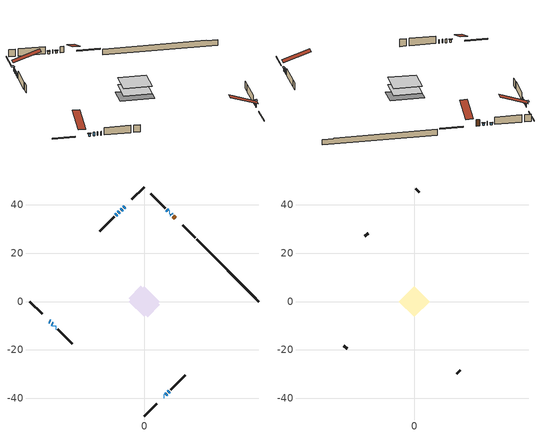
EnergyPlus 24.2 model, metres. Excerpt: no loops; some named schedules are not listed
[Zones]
conditioned space
 floor adiabatic (AdiabaticFloorConstruction): -6.39,0 0,6.39 6.39,0 0,-6.39 z0.61
 floor foundation (Slab1 construction): -6.4,1.36 -1.36,6.4 6.4,-1.36 1.36,-6.4 z-1.37
 wall outside (RimJoist1 construction): 0,-47.26 5.16,-42.1 / -47.26,0 -42.1,-5.16 / 0,47.26 -5.16,42.1 / 21,26.26 15.84,31.42 z0.61:0.91
 wall outside (AdiabaticWallConstruction 1): 12.89,34.37 12.07,35.19 z0.61:2.64
 wall outside (AdiabaticWallConstruction): -8.11,39.15 -8.47,38.79 / 8.85,-38.41 9.21,-38.05 z0.61:2.14; 11.42,35.84 11.14,36.12 z0.61:1.17; -39.15,-8.11 -38.82,-8.44 z0.61:1.3; -38.17,-9.09 -37.84,-9.42 / -37.18,-10.08 -37.11,-10.15 / 8.11,-39.15 8.19,-39.06 / 10.49,36.77 10.41,36.84 / -36.45,-10.81 -36.37,-10.89 / 9.87,-37.39 10.24,-37.02 / -10.23,37.03 -10.64,36.62 / -11.29,35.96 -11.72,35.54 z0.61:1.83; -9.13,38.13 -9.58,37.68 z0.61:1.45; 9.76,37.5 9.36,37.9 z0.61:1.22
 wall outside (Wall1 construction): 10.9,-36.36 16.86,-30.4 / -35.71,-11.54 -29.75,-17.51 / -12.38,34.88 -18.34,28.92 / 8.71,38.55 2.74,44.51 z0.61:3.05
 wall foundation (FoundationWall1 construction): 21.65,25.6,-1.37 21.65,25.6,0.61 44.7,2.56,0.61 44.7,2.56,0.46 47.26,0,0.46 47.26,0,-1.37
 window (WindowConstruction 8): -8.11,39.15 -8.47,38.79 z0.61:2.13
 window (WindowConstruction 5): 11.41,35.84 11.14,36.11 z0.61:1.17
 window (WindowConstruction 6): -39.15,-8.11 -38.82,-8.44 z0.61:1.3
 window (WindowConstruction 7): -38.17,-9.09 -37.84,-9.42 z0.61:1.83
 window (WindowConstruction 10): -37.18,-10.08 -37.11,-10.15 z0.61:1.83
 window (WindowConstruction 11): 8.11,-39.15 8.19,-39.07 z0.61:1.83
 window (WindowConstruction 12): 10.49,36.77 10.42,36.84 z0.61:1.83
 window (WindowConstruction 13): -36.45,-10.81 -36.37,-10.89 z0.61:1.83
 window (WindowConstruction 9): 8.85,-38.41 9.21,-38.05 z0.61:2.13
 window (WindowConstruction): -9.13,38.13 -9.58,37.68 z0.61:1.45
 window (WindowConstruction 1): 9.87,-37.39 10.24,-37.02 z0.61:1.83
 window (WindowConstruction 2): -10.23,37.02 -10.64,36.62 z0.61:1.83
 window (WindowConstruction 3): -11.3,35.96 -11.72,35.54 z0.61:1.83
 window (WindowConstruction 4): 9.76,37.5 9.36,37.89 z0.61:1.22
 door (Door): 12.89,34.37 12.07,35.19 z0.61:2.64
 ceiling adiabatic (AdiabaticFloorConstruction): 0,-6.39 6.39,0 0,6.39 -6.39,0 z0.61
attic - vented
 floor to conditioned space (Floor1 construction Reversed): -6.39,0 0,6.39 6.39,0 0,-6.39 z3.05
 wall outside (Wall2 construction): 17.52,-29.74 18.95,-28.31 / -29.09,-18.16 -27.66,-19.6 / -19,28.26 -20.43,26.83 / 2.09,45.17 0.66,46.6 z0.61:3.05
 roof outside (Roof1 construction): 7.46,-39.8,3.05 1.23,-33.58,5.98 -0.41,-35.22,5.98 5.82,-41.44,3.05; -39.8,-7.46,3.05 -33.58,-1.23,5.98 -35.22,0.41,5.98 -41.44,-5.82,3.05; -7.46,39.8,3.05 -1.23,33.58,5.98 0.41,35.22,5.98 -5.82,41.44,3.05; 13.54,33.72,3.05 7.32,27.49,5.98 8.96,25.85,5.98 15.18,32.08,3.05
shading: -8.68,38.58 -7.9,39.36 -8.55,40 -9.33,39.22 z2.43; 10.93,36.33 11.63,35.63 11.73,35.74 11.04,36.43 z1.47; -38.61,-8.65 -39.36,-7.9 -39.46,-8.01 -38.72,-8.75 z1.59; 9.42,-37.84 8.64,-38.62 9.07,-39.05 9.85,-38.27 z2.43; -9.9,37.36 -8.8,38.46 -8.91,38.56 -10.01,37.46 z1.91; 9.26,38 9.86,37.39 10.3,37.83 9.69,38.43 z1.37
[Building]
Building 1: Terrain=Suburbs
[Site:Location]
Windsor AP_ON: Latitude {deg}=42.28; Longitude {deg}=-82.96; Time Zone {hr}=-5; Elevation {m}=190; Keep Site Location Information=Yes
[Site:GroundTemperature:Shallow]
6.34957, 4.46684, 4.31606, 5.20952, 8.79623, 12.3662, 15.4612, 17.4219, 17.5884, 15.9938, 12.9777, 9.51722
[Site:WaterMainsTemperature]
Calculation Method=Schedule; Temperature Schedule=mains temperature schedule
[Material] Roughness=Rough; Thermal Absorptance=0.9
Name | Thickness {m} | Conductivity {W/m-K} | Density {kg/m3} | Specific Heat {J/kg-K} | Solar Absorptance | Visible Absorptance
asphalt or fiberglass shingles | 0.00635 | 0.162714 | 1121.4 | 1465.45 | 0.4 | 0.4
ceiling loosefill ins | 0.254 | 0.0480833 | 16.02 | 1046.75 | 0.7 | 0.7
ceiling stud and cavity | 0.1397 | 0.605613 | 65.682 | 1177.47 | 0.7 | 0.7
concrete 4.0 in. | 0.1016 | 1.803125 | 2242.8 | 837.4 | 0.7 | 0.7
concrete 8.0 in. | 0.2032 | 1.803125 | 2242.8 | 837.4 | 0.7 | 0.7
door material | 0.04445 | 0.053851 | 512.64 | 1214.23 | 0.7 | 0.7
floor covering | 0.0127 | 0.0433444 | 54.468 | 1339.84 | 0.6 | 0.6
floor rigid ins; wall rigid ins | 0.512978 | 0.029427 | 32.04 | 1214.23 | 0.7 | 0.7
floor stud and cavity | 0.1397 | 1.75129 | 37.0049 | 1207.88 | 0.7 | 0.7
furniture material conditioned space 1 | 0.1524 | 0.115458 | 640.8 | 1214.23 | 0.6 | 0.6
gypsum board | 0.0127 | 0.160291 | 801 | 837.4 | 0.6 | 0.6
osb sheathing 0.5 in. | 0.0127 | 0.115458 | 512.64 | 1214.23 | 0.7 | 0.7
osb sheathing 0.75 in. | 0.01905 | 0.115458 | 512.64 | 1214.23 | 0.7 | 0.7
rim joist stud and cavity | 0.0508 | 0.194335 | 50.32683 | 1063.81 | 0.6 | 0.6
wall stud and cavity | 0.1397 | 0.0924691 | 139.0536 | 1170.24 | 0.7 | 0.7
wall stud and cavity 1 | 0.0889 | 6.1454 | 50.32683 | 1063.81 | 0.6 | 0.6
wall stud and cavity 2 | 0.0889 | 0.380278 | 52.3479 | 1209.89 | 0.7 | 0.7
wall stud and cavity 3 | 0.0889 | 0.391764 | 83.0341 | 1211.67 | 0.7 | 0.7
wood siding | 0.0254 | 0.102417 | 544.68 | 1172.36 | 0.4 | 0.4
wood siding 1 | 0.00254 | 0.102417 | 544.68 | 1172.36 | 0.4 | 0.4
wood siding 2; wood siding 3; wood siding 4 | 0.0254 | 0.102417 | 544.68 | 1172.36 | 0.7 | 0.7
[WindowMaterial:SimpleGlazingSystem]
Name | U-Factor {W/m2-K} | Solar Heat Gain Coefficient
WindowMaterial | 3.125739 | 0.46
WindowMaterial 1 | 3.13482 | 0.38
WindowMaterial 10 | 3.14618 | 0.47
WindowMaterial 11 | 3.08145 | 0.24
WindowMaterial 2 | 3.10814 | 0.44
WindowMaterial 3 | 3.08429 | 0.63
WindowMaterial 4 | 3.1405 | 0.39
WindowMaterial 5 | 3.13539 | 0.52
WindowMaterial 6 | 3.128578 | 0.38
WindowMaterial 7 | 3.11893 | 0.46
WindowMaterial 8 | 3.10132 | 0.61
WindowMaterial 9 | 3.1212 | 0.35
[Construction]
AdiabaticFloorConstruction: floor stud and cavity, floor rigid ins, osb sheathing 0.75 in., floor covering
AdiabaticWallConstruction: wood siding 3, wall rigid ins, wall stud and cavity 2, gypsum board
AdiabaticWallConstruction 1: wood siding 4, wall rigid ins, wall stud and cavity 2, gypsum board
Door: door material
Floor1 construction Reversed: gypsum board, ceiling stud and cavity, ceiling loosefill ins
FoundationWall1 construction: concrete 8.0 in.
furniture construction conditioned space 1: furniture material conditioned space 1
PartitionWallConstruction: gypsum board, wall stud and cavity 3, gypsum board
RimJoist1 construction: wood siding 2, rim joist stud and cavity
Roof1 construction: asphalt or fiberglass shingles
Slab1 construction: concrete 4.0 in.
Wall1 construction: wood siding, osb sheathing 0.5 in., wall stud and cavity, gypsum board
Wall2 construction: wood siding 1, wall stud and cavity 1
WindowConstruction: WindowMaterial
WindowConstruction 1: WindowMaterial 1
WindowConstruction 10; WindowConstruction 12: WindowMaterial 9
WindowConstruction 11: WindowMaterial 10
WindowConstruction 13: WindowMaterial 11
WindowConstruction 2: WindowMaterial 2
WindowConstruction 3: WindowMaterial 3
WindowConstruction 4: WindowMaterial 4
WindowConstruction 5: WindowMaterial 5
WindowConstruction 6: WindowMaterial 6
WindowConstruction 7: WindowMaterial 7
WindowConstruction 8; WindowConstruction 9: WindowMaterial 8
[Zone] Multiplier=1; Part of Total Floor Area=Yes
Name | Volume {m3}
attic - vented | 38.8565
conditioned space | 373.9
[Space]
Name | Zone | Volume {m3}
attic - vented 1 | attic - vented | 38.8565
conditioned space 1 | conditioned space | 373.9
[ZoneInfiltration:EffectiveLeakageArea]
infil attic - vented 1: Zone or Space=attic - vented 1; Schedule=Always On Discrete; Effective Air Leakage Area {cm2}=3627.11; Stack Coefficient=0.000373517; Wind Coefficient=1.3058e-05
[ZoneMixing]
whole house fan mix: Zone or Space=attic - vented; Schedule=Always On Continuous; Design Flow Rate Calculation Method=Flow/Zone; Design Flow Rate {m3/s}=0; Source Zone or Space=conditioned space
[SurfaceProperty:ExposedFoundationPerimeter]
Slab1: Exposed Perimeter Calculation Method=TotalExposedPerimeter; Total Exposed Perimeter {m}=36.21
[InternalMass] Zone or ZoneList=conditioned space; Space or SpaceList=conditioned space 1
Name | Construction | Surface Area {m2}
furniture mass conditioned space 1 | furniture construction conditioned space 1 | 63.96
partition wall mass | PartitionWallConstruction | 159.9
[Lights]
interior lighting: Zone or ZoneList or Space or SpaceList=conditioned space 1; Schedule=interior lighting schedule; Design Level Calculation Method=LightingLevel; Lighting Level {W}=343.2; Return Air Fraction=0; Fraction Radiant=0.6; Fraction Visible=0.2; Fraction Replaceable=1
[People]
occupants: Zone or ZoneList or Space or SpaceList=conditioned space 1; Number of People Schedule=occupants schedule; Number of People Calculation Method=People; Number of People=3; Fraction Radiant=0.314171; Sensible Heat Fraction=0.56303; Activity Level Schedule=occupants activity schedule; Carbon Dioxide Generation Rate {m3/s-W}=0; Enable ASHRAE 55 Comfort Warnings=No; Mean Radiant Temperature Calculation Type=EnclosureAveraged
[ElectricEquipment] Zone or ZoneList or Space or SpaceList=conditioned space 1; Design Level Calculation Method=EquipmentLevel
Name | Schedule | Design Level {W} | Fraction Latent | Fraction Radiant | Fraction Lost
clothes dryer | clothes dryer schedule | 140.772 | 0.015 | 0.081 | 0.85
clothes washer | clothes washer schedule | 32.1985 | 0.03 | 0.162 | 0.7
cooking range | cooking range schedule | 215.147 | 0.08 | 0.432 | 0.2
dishwasher | dishwasher schedule | 66.8632 | 0.3 | 0.18 | 0.4
fridge | fridge schedule | 72.9452 | 0 | 0.6 | 0
mech vent bath fan 0 | mech vent bath fan 0 schedule | 25.1 | 0 | 0 | 1
mech vent bath fan 1 | mech vent bath fan 1 schedule | 25.1 | 0 | 0 | 1
mech vent house fan | mech vent house fan schedule | 0 | 0 | 0 | 1
mech vent house fan cfis | mech vent house fan cfis schedule | 0 | 0 | 0 | 0
mech vent range fan 0 | mech vent range fan 0 schedule | 57 | 0 | 0 | 1
misc plug loads | misc plug loads schedule | 494.7 | 0.045 | 0.513 | 0.1
whole house fan | Always On Discrete | 0 | 0 | 0 | 1
[OtherEquipment] Zone or ZoneList or Space or SpaceList=conditioned space 1; Design Level Calculation Method=EquipmentLevel
Name | Fuel Type | Schedule | Design Level {W} | Fraction Latent | Fraction Radiant | Fraction Lost
clothes dryer 1 | Electricity | clothes dryer schedule | 0 | 0.015 | 0.081 | 0.85
cooking range 1 | Electricity | cooking range schedule | 0 | 0.08 | 0.432 | 0.2
general water use latent | None | general water use schedule | 62.594 | 1 | 0 | 0
general water use sensible | None | general water use schedule | -61.6891 | 0 | 0.6 | 0
mech vent house fan latent load | None | Always On Discrete | 0 | 1 | 0 | 0
mech vent house fan sensible load | None | Always On Discrete | 0 | 0 | 0 | 0
water heater energy adjustment1 | NaturalGas | Always On Discrete | 0.01 | 0 | 0 | 1
[ZoneInfiltration:DesignFlowRate] Zone or ZoneList or Space or SpaceList=conditioned space 1; Schedule=Always On Discrete; Design Flow Rate Calculation Method=Flow/Zone; Design Flow Rate {m3/s}=0
infil flow; natural vent flow; whole house fan flow
[AvailabilityManager:Scheduled]
furnace airloop Availability Manager: Schedule=Always On Discrete
[Foundation:Kiva]
Foundation Kiva 1: Initial Indoor Air Temperature {C}=18; Wall Height Above Grade {m}=0.609996; Wall Depth Below Slab {m}=0.2032
[Foundation:Kiva:Settings]
Soil Conductivity {W/m-K}=0.849921; Soil Density {kg/m3}=1842.3; Soil Specific Heat {J/kg-K}=418.7; Ground Solar Absorptivity=0.9; Ground Thermal Absorptivity=0.9; Ground Surface Roughness {m}=0.03; Far-Field Width {m}=40; Deep-Ground Boundary Condition=ZeroFlux; Deep-Ground Depth {m}=40; Minimum Cell Dimension {m}=0.2; Maximum Cell Growth Coefficient=3; Simulation Timestep=Timestep
[Exterior:Lights]
exterior lighting: Schedule=exterior lighting schedule; Design Level {W}=75.6
[EnergyManagementSystem:GlobalVariable]
furnace_airloop_Fan_RTF
infil_program_Qfan
infil_program_Qinf
natural_vent_program_Qnv
natural_vent_program_Qwhf
[EnergyManagementSystem:Sensor]
Name | Output:Variable or Output:Meter Index Key | Output:Variable or Output:Meter
airflow_gain | infil flow | Infiltration Sensible Heat Gain Energy
airflow_gain_1 | natural vent flow | Infiltration Sensible Heat Gain Energy
airflow_gain_2 | whole house fan flow | Infiltration Sensible Heat Gain Energy
airflow_loss | infil flow | Infiltration Sensible Heat Loss Energy
airflow_loss_1 | natural vent flow | Infiltration Sensible Heat Loss Energy
airflow_loss_2 | whole house fan flow | Infiltration Sensible Heat Loss Energy
clg_load_cond |  | Cooling:EnergyTransfer:Zone:CONDITIONED SPACE
clg_sp_s; clg_sp_s_1 | cooling setpoint | Schedule Value
clothes_dryer_exhaust_0_sch_s | clothes dryer exhaust 0 schedule | Schedule Value
cool_season | cooling season schedule | Schedule Value
htg_load_cond |  | Heating:EnergyTransfer:Zone:CONDITIONED SPACE
htg_sp_s; htg_sp_s_1 | heating setpoint | Schedule Value
ig_ee_conv | clothes dryer | Electric Equipment Convective Heating Energy
ig_ee_conv_2 | cooking range | Electric Equipment Convective Heating Energy
ig_ee_conv_4 | fridge | Electric Equipment Convective Heating Energy
ig_ee_conv_5 | misc plug loads | Electric Equipment Convective Heating Energy
ig_ee_conv_6 | whole house fan | Electric Equipment Convective Heating Energy
ig_ee_rad | clothes dryer | Electric Equipment Radiant Heating Energy
ig_ee_rad_2 | cooking range | Electric Equipment Radiant Heating Energy
ig_ee_rad_4 | fridge | Electric Equipment Radiant Heating Energy
ig_ee_rad_5 | misc plug loads | Electric Equipment Radiant Heating Energy
ig_ee_rad_6 | whole house fan | Electric Equipment Radiant Heating Energy
ig_lgt_conv | interior lighting | Lights Convective Heating Energy
ig_lgt_rad | interior lighting | Lights Radiant Heating Energy
ig_lgt_vis | interior lighting | Lights Visible Radiation Heating Energy
ig_oe_conv | clothes dryer 1 | Other Equipment Convective Heating Energy
ig_oe_conv_1 | cooking range 1 | Other Equipment Convective Heating Energy
ig_oe_conv_2 | general water use latent | Other Equipment Convective Heating Energy
ig_oe_conv_3 | general water use sensible | Other Equipment Convective Heating Energy
ig_oe_conv_4 | water heater energy adjustment1 | Other Equipment Convective Heating Energy
ig_oe_rad | clothes dryer 1 | Other Equipment Radiant Heating Energy
ig_oe_rad_1 | cooking range 1 | Other Equipment Radiant Heating Energy
ig_oe_rad_2 | general water use latent | Other Equipment Radiant Heating Energy
ig_oe_rad_3 | general water use sensible | Other Equipment Radiant Heating Energy
ig_oe_rad_4 | water heater energy adjustment1 | Other Equipment Radiant Heating Energy
ig_ppl_conv | occupants | People Convective Heating Energy
ig_ppl_rad | occupants | People Radiant Heating Energy
im_conv | furniture mass conditioned space 1 | Surface Inside Face Convection Heat Gain Energy
im_conv_1 | partition wall mass | Surface Inside Face Convection Heat Gain Energy
im_ig | furniture mass conditioned space 1 | Surface Inside Face Internal Gains Radiation Heat Gain Energy
im_ig_1 | partition wall mass | Surface Inside Face Internal Gains Radiation Heat Gain Energy
im_lgt | furniture mass conditioned space 1 | Surface Inside Face Lights Radiation Heat Gain Energy
im_lgt_1 | partition wall mass | Surface Inside Face Lights Radiation Heat Gain Energy
im_sol | furniture mass conditioned space 1 | Surface Inside Face Solar Radiation Heat Gain Energy
im_sol_1 | partition wall mass | Surface Inside Face Solar Radiation Heat Gain Energy
im_surf | furniture mass conditioned space 1 | Surface Inside Face Net Surface Thermal Radiation Heat Gain Energy
im_surf_1 | partition wall mass | Surface Inside Face Net Surface Thermal Radiation Heat Gain Energy
mech_vent_bath_fan_0_sch_s | mech vent bath fan 0 schedule | Schedule Value
mech_vent_bath_fan_1_sch_s | mech vent bath fan 1 schedule | Schedule Value
mech_vent_range_fan_0_sch_s | mech vent range fan 0 schedule | Schedule Value
mv_conv | mech vent bath fan 0 | Electric Equipment Convective Heating Energy
mv_conv_1 | mech vent bath fan 1 | Electric Equipment Convective Heating Energy
mv_conv_2 | mech vent house fan | Electric Equipment Convective Heating Energy
mv_conv_3 | mech vent house fan cfis | Electric Equipment Convective Heating Energy
mv_conv_4 | mech vent range fan 0 | Electric Equipment Convective Heating Energy
mv_conv_5 | mech vent house fan latent load | Other Equipment Convective Heating Energy
mv_conv_6 | mech vent house fan sensible load | Other Equipment Convective Heating Energy
mv_rad | mech vent bath fan 0 | Electric Equipment Radiant Heating Energy
mv_rad_1 | mech vent bath fan 1 | Electric Equipment Radiant Heating Energy
mv_rad_2 | mech vent house fan | Electric Equipment Radiant Heating Energy
mv_rad_3 | mech vent house fan cfis | Electric Equipment Radiant Heating Energy
mv_rad_4 | mech vent range fan 0 | Electric Equipment Radiant Heating Energy
mv_rad_5 | mech vent house fan latent load | Other Equipment Radiant Heating Energy
mv_rad_6 | mech vent house fan sensible load | Other Equipment Radiant Heating Energy
natural_vent_s | natural vent schedule | Schedule Value
out_pb_s |  | Site Outdoor Air Barometric Pressure
out_wt_s |  | Site Outdoor Air Humidity Ratio
site_vw_s |  | Site Wind Speed
ss_back_out | Window1 | Surface Window Shortwave from Zone Back Out Window Heat Transfer Rate
ss_back_out_1 | Window10 | Surface Window Shortwave from Zone Back Out Window Heat Transfer Rate
ss_back_out_10 | Window4 | Surface Window Shortwave from Zone Back Out Window Heat Transfer Rate
ss_back_out_11 | Window6 | Surface Window Shortwave from Zone Back Out Window Heat Transfer Rate
ss_back_out_12 | Window8 | Surface Window Shortwave from Zone Back Out Window Heat Transfer Rate
ss_back_out_13 | Window9 | Surface Window Shortwave from Zone Back Out Window Heat Transfer Rate
ss_back_out_2 | Window11 | Surface Window Shortwave from Zone Back Out Window Heat Transfer Rate
ss_back_out_3 | Window12 | Surface Window Shortwave from Zone Back Out Window Heat Transfer Rate
ss_back_out_4 | Window13 | Surface Window Shortwave from Zone Back Out Window Heat Transfer Rate
ss_back_out_5 | Window15 | Surface Window Shortwave from Zone Back Out Window Heat Transfer Rate
ss_back_out_6 | Window16 | Surface Window Shortwave from Zone Back Out Window Heat Transfer Rate
ss_back_out_7 | Window18 | Surface Window Shortwave from Zone Back Out Window Heat Transfer Rate
ss_back_out_8 | Window2 | Surface Window Shortwave from Zone Back Out Window Heat Transfer Rate
ss_back_out_9 | Window3 | Surface Window Shortwave from Zone Back Out Window Heat Transfer Rate
ss_conv | Door1 | Surface Inside Face Convection Heat Gain Energy
ss_conv_1 | Window1 | Surface Inside Face Convection Heat Gain Energy
ss_conv_10 | Window3 | Surface Inside Face Convection Heat Gain Energy
ss_conv_11 | Window4 | Surface Inside Face Convection Heat Gain Energy
ss_conv_12 | Window6 | Surface Inside Face Convection Heat Gain Energy
ss_conv_13 | Window8 | Surface Inside Face Convection Heat Gain Energy
ss_conv_14 | Window9 | Surface Inside Face Convection Heat Gain Energy
ss_conv_2 | Window10 | Surface Inside Face Convection Heat Gain Energy
ss_conv_3 | Window11 | Surface Inside Face Convection Heat Gain Energy
ss_conv_4 | Window12 | Surface Inside Face Convection Heat Gain Energy
ss_conv_5 | Window13 | Surface Inside Face Convection Heat Gain Energy
ss_conv_6 | Window15 | Surface Inside Face Convection Heat Gain Energy
ss_conv_7 | Window16 | Surface Inside Face Convection Heat Gain Energy
ss_conv_8 | Window18 | Surface Inside Face Convection Heat Gain Energy
ss_conv_9 | Window2 | Surface Inside Face Convection Heat Gain Energy
ss_ig | Door1 | Surface Inside Face Internal Gains Radiation Heat Gain Energy
ss_ig_1 | Window1 | Surface Inside Face Internal Gains Radiation Heat Gain Energy
ss_ig_10 | Window3 | Surface Inside Face Internal Gains Radiation Heat Gain Energy
ss_ig_11 | Window4 | Surface Inside Face Internal Gains Radiation Heat Gain Energy
ss_ig_12 | Window6 | Surface Inside Face Internal Gains Radiation Heat Gain Energy
ss_ig_13 | Window8 | Surface Inside Face Internal Gains Radiation Heat Gain Energy
ss_ig_14 | Window9 | Surface Inside Face Internal Gains Radiation Heat Gain Energy
ss_ig_2 | Window10 | Surface Inside Face Internal Gains Radiation Heat Gain Energy
ss_ig_3 | Window11 | Surface Inside Face Internal Gains Radiation Heat Gain Energy
ss_ig_4 | Window12 | Surface Inside Face Internal Gains Radiation Heat Gain Energy
ss_ig_5 | Window13 | Surface Inside Face Internal Gains Radiation Heat Gain Energy
ss_ig_6 | Window15 | Surface Inside Face Internal Gains Radiation Heat Gain Energy
ss_ig_7 | Window16 | Surface Inside Face Internal Gains Radiation Heat Gain Energy
ss_ig_8 | Window18 | Surface Inside Face Internal Gains Radiation Heat Gain Energy
ss_ig_9 | Window2 | Surface Inside Face Internal Gains Radiation Heat Gain Energy
ss_lgt | Door1 | Surface Inside Face Lights Radiation Heat Gain Energy
ss_sol | Door1 | Surface Inside Face Solar Radiation Heat Gain Energy
ss_surf | Door1 | Surface Inside Face Net Surface Thermal Radiation Heat Gain Energy
ss_surf_1 | Window1 | Surface Inside Face Net Surface Thermal Radiation Heat Gain Energy
ss_surf_10 | Window3 | Surface Inside Face Net Surface Thermal Radiation Heat Gain Energy
ss_surf_11 | Window4 | Surface Inside Face Net Surface Thermal Radiation Heat Gain Energy
ss_surf_12 | Window6 | Surface Inside Face Net Surface Thermal Radiation Heat Gain Energy
ss_surf_13 | Window8 | Surface Inside Face Net Surface Thermal Radiation Heat Gain Energy
ss_surf_14 | Window9 | Surface Inside Face Net Surface Thermal Radiation Heat Gain Energy
ss_surf_2 | Window10 | Surface Inside Face Net Surface Thermal Radiation Heat Gain Energy
ss_surf_3 | Window11 | Surface Inside Face Net Surface Thermal Radiation Heat Gain Energy
ss_surf_4 | Window12 | Surface Inside Face Net Surface Thermal Radiation Heat Gain Energy
ss_surf_5 | Window13 | Surface Inside Face Net Surface Thermal Radiation Heat Gain Energy
ss_surf_6 | Window15 | Surface Inside Face Net Surface Thermal Radiation Heat Gain Energy
ss_surf_7 | Window16 | Surface Inside Face Net Surface Thermal Radiation Heat Gain Energy
ss_surf_8 | Window18 | Surface Inside Face Net Surface Thermal Radiation Heat Gain Energy
ss_surf_9 | Window2 | Surface Inside Face Net Surface Thermal Radiation Heat Gain Energy
ss_trans_in | Window1 | Surface Window Transmitted Solar Radiation Rate
ss_trans_in_1 | Window10 | Surface Window Transmitted Solar Radiation Rate
ss_trans_in_10 | Window4 | Surface Window Transmitted Solar Radiation Rate
ss_trans_in_11 | Window6 | Surface Window Transmitted Solar Radiation Rate
ss_trans_in_12 | Window8 | Surface Window Transmitted Solar Radiation Rate
ss_trans_in_13 | Window9 | Surface Window Transmitted Solar Radiation Rate
ss_trans_in_2 | Window11 | Surface Window Transmitted Solar Radiation Rate
ss_trans_in_3 | Window12 | Surface Window Transmitted Solar Radiation Rate
ss_trans_in_4 | Window13 | Surface Window Transmitted Solar Radiation Rate
ss_trans_in_5 | Window15 | Surface Window Transmitted Solar Radiation Rate
ss_trans_in_6 | Window16 | Surface Window Transmitted Solar Radiation Rate
ss_trans_in_7 | Window18 | Surface Window Transmitted Solar Radiation Rate
ss_trans_in_8 | Window2 | Surface Window Transmitted Solar Radiation Rate
ss_trans_in_9 | Window3 | Surface Window Transmitted Solar Radiation Rate
ss_trans_out | Window1 | Surface Inside Face Initial Transmitted Diffuse Transmitted Out Window Solar Radiation Rate
ss_trans_out_1 | Window10 | Surface Inside Face Initial Transmitted Diffuse Transmitted Out Window Solar Radiation Rate
ss_trans_out_10 | Window4 | Surface Inside Face Initial Transmitted Diffuse Transmitted Out Window Solar Radiation Rate
ss_trans_out_11 | Window6 | Surface Inside Face Initial Transmitted Diffuse Transmitted Out Window Solar Radiation Rate
ss_trans_out_12 | Window8 | Surface Inside Face Initial Transmitted Diffuse Transmitted Out Window Solar Radiation Rate
ss_trans_out_13 | Window9 | Surface Inside Face Initial Transmitted Diffuse Transmitted Out Window Solar Radiation Rate
ss_trans_out_2 | Window11 | Surface Inside Face Initial Transmitted Diffuse Transmitted Out Window Solar Radiation Rate
ss_trans_out_3 | Window12 | Surface Inside Face Initial Transmitted Diffuse Transmitted Out Window Solar Radiation Rate
ss_trans_out_4 | Window13 | Surface Inside Face Initial Transmitted Diffuse Transmitted Out Window Solar Radiation Rate
ss_trans_out_5 | Window15 | Surface Inside Face Initial Transmitted Diffuse Transmitted Out Window Solar Radiation Rate
ss_trans_out_6 | Window16 | Surface Inside Face Initial Transmitted Diffuse Transmitted Out Window Solar Radiation Rate
ss_trans_out_7 | Window18 | Surface Inside Face Initial Transmitted Diffuse Transmitted Out Window Solar Radiation Rate
ss_trans_out_8 | Window2 | Surface Inside Face Initial Transmitted Diffuse Transmitted Out Window Solar Radiation Rate
ss_trans_out_9 | Window3 | Surface Inside Face Initial Transmitted Diffuse Transmitted Out Window Solar Radiation Rate
s_conv | Floor1 | Surface Inside Face Convection Heat Gain Energy
s_conv_1 | FoundationWall1 | Surface Inside Face Convection Heat Gain Energy
s_conv_10 | Wall1:225 | Surface Inside Face Convection Heat Gain Energy
s_conv_11 | Wall1:315 | Surface Inside Face Convection Heat Gain Energy
s_conv_12 | Wall1:45 | Surface Inside Face Convection Heat Gain Energy
s_conv_2 | inferred conditioned ceiling | Surface Inside Face Convection Heat Gain Energy
s_conv_3 | inferred conditioned floor | Surface Inside Face Convection Heat Gain Energy
s_conv_4 | RimJoist1:135 | Surface Inside Face Convection Heat Gain Energy
s_conv_5 | RimJoist1:225 | Surface Inside Face Convection Heat Gain Energy
s_conv_6 | RimJoist1:315 | Surface Inside Face Convection Heat Gain Energy
s_conv_7 | RimJoist1:45 | Surface Inside Face Convection Heat Gain Energy
s_conv_8 | Slab1 | Surface Inside Face Convection Heat Gain Energy
s_conv_9 | Wall1:135 | Surface Inside Face Convection Heat Gain Energy
s_ig | Floor1 | Surface Inside Face Internal Gains Radiation Heat Gain Energy
s_ig_1 | FoundationWall1 | Surface Inside Face Internal Gains Radiation Heat Gain Energy
